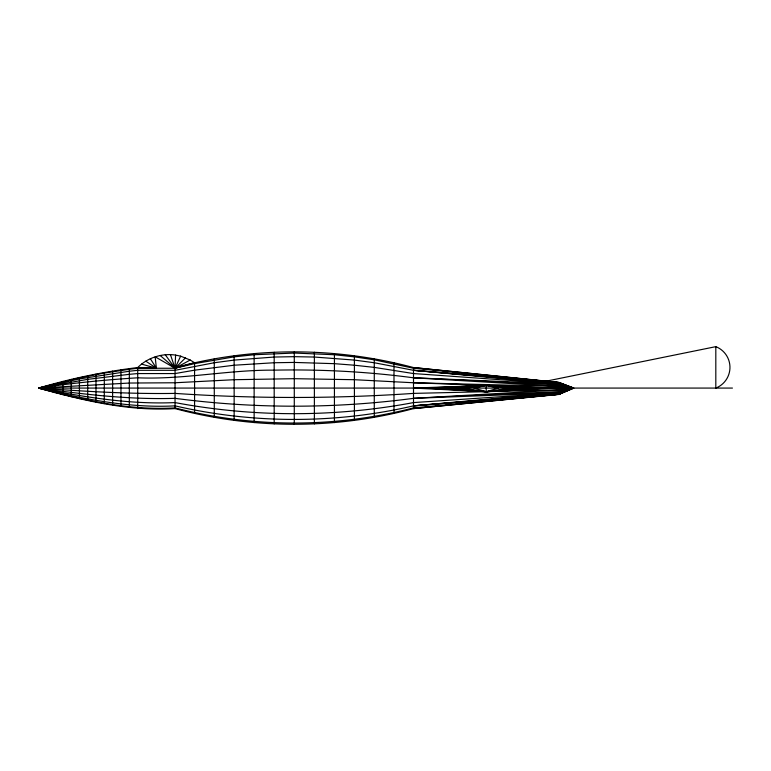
<?xml version="1.0" encoding="UTF-8"?>
<svg xmlns="http://www.w3.org/2000/svg" width="771" height="771" viewBox="0 0 771 771"><rect width="100%" height="100%" fill="white"/><g stroke="black" fill="none" stroke-linecap="round" stroke-linejoin="round"><path stroke-width="1.16" d="M486.222 391.687L498.403 388.073L486.222 385.423L474.098 388.073L486.222 391.687L510.547 388.073L486.222 385.423L461.945 388.073L486.222 391.687L522.68 388.073L486.222 385.423L449.801 388.073L486.222 391.687L534.795 388.073L486.222 385.423L437.687 388.073L486.222 391.687L546.88 388.073L486.222 385.423L425.582 388.073L486.222 391.687L486.222 385.423L413.507 388.073L486.222 391.687L558.936 388.073L413.507 382.763L354.409 379.708L294.281 378.686L234.143 379.708L175.046 382.763L129.335 383.042L38.55 388.073C82.921 400.448 128.632 411.473 175.046 408.601C252.734 429.486 335.828 429.486 413.507 408.601L558.936 394.26L573.769 388.073L558.936 382.416L413.507 367.555C337.746 347.239 256.772 346.545 180.79 366.138M194.571 413.391L194.571 362.755L175.046 368.249L175.576 355.094C161.9 353.012 147.483 357.754 137.72 367.555C104.162 371.612 70.961 378.494 38.55 388.073C82.998 400.053 128.699 410.673 175.046 407.898C252.849 428.078 335.713 428.078 413.507 407.898L558.936 394.26L573.296 388.073L558.936 382.58L413.507 367.555L413.507 408.601L558.936 394.444L573.769 388.073L558.936 382.58L413.507 368.249L374.272 359.816L354.409 356.857L334.431 354.737L294.281 353.041L254.131 354.737L234.143 356.857L194.571 363.623L175.046 368.249L137.72 368.249L129.335 369.29L104.297 373.068L79.442 377.867L38.55 388.073C83.191 398.867 128.863 408.341 175.046 405.854C253.177 423.954 335.385 423.954 413.507 405.854L558.936 392.815L571.899 388.073L558.936 382.58L413.507 370.302L374.272 362.746L354.409 360.086L314.375 357.04L294.281 356.665L274.187 357.04L234.143 360.086L214.28 362.746L175.046 370.302L137.72 370.302L129.335 371.227L79.442 378.918L38.55 388.073C83.47 396.949 129.094 404.621 175.046 402.587C253.62 417.381 334.942 417.381 413.507 402.587L558.936 392.815L569.644 388.073L558.936 383.862L413.507 370.302L558.936 383.062L571.899 388.073L558.936 394.26L413.507 405.854L558.936 393.721L571.899 388.073L558.936 383.862L413.507 373.559L374.272 367.391L354.409 365.223L334.431 363.671L294.281 362.428L274.187 362.736L234.143 365.223L194.571 370.176L175.046 373.559L137.72 373.559L129.335 374.32L87.701 379.351L38.55 388.073C83.76 394.395 129.326 399.773 175.046 398.337C254.073 408.813 334.479 408.813 413.507 398.337L558.936 389.981L566.637 388.073L558.936 383.862L413.507 377.809C367.353 371.67 320.736 369.193 274.187 370.157C228.476 369.752 183.402 379.746 137.72 377.809C104.538 379.824 71.433 383.216 38.55 388.073C83.972 391.36 129.489 394.126 175.046 393.393C254.411 398.809 334.151 398.809 413.507 393.393L558.936 389.981L563.013 388.073L558.936 386.377L413.507 377.809L558.936 384.97L566.637 388.073L558.936 392.815L413.507 398.337L558.936 391.562L566.637 388.073L558.936 386.377L413.507 382.763M137.72 408.601L137.72 367.555L156.388 368.249L155.164 356.809L175.046 368.249L180.626 356.154L190.196 360.018L194.571 362.755M160.156 355.489L175.046 368.249L185.522 357.811M165.264 354.747L175.046 368.249L190.196 360.018M178.496 366.707L175.046 367.555L175.046 408.601M546.369 381.125L715.816 346.651A22.234 22.234 0 0 1 715.816 388.073L715.816 346.651M137.72 367.555L153.371 367.555M38.55 388.073L732.45 388.073M175.576 355.094L180.626 356.154M141.575 364.114L156.388 368.249L150.355 358.708M145.806 361.156L156.388 368.249M170.43 354.621L175.046 368.249M558.936 382.416L558.936 394.444M393.991 362.755L393.991 413.391M374.272 358.823L374.272 417.333M354.409 355.759L354.409 420.397M334.431 353.561L334.431 422.595M314.375 352.241L314.375 423.905M294.281 351.807L294.281 424.349M274.187 352.241L274.187 423.905M254.131 353.561L254.131 422.595M234.143 355.759L234.143 420.397M214.28 358.823L214.28 417.333M129.335 368.625L129.335 407.531M120.97 369.81L120.97 406.336M112.624 371.121L112.624 405.035M104.297 372.538L104.297 403.609M95.989 374.08L95.989 402.077M87.701 375.737L87.701 400.419M79.442 377.501L79.442 398.646M71.202 379.39L71.202 396.766M63 381.394L63 394.762M54.818 383.505L54.818 392.651M46.665 385.731L46.665 390.415"/></g></svg>
